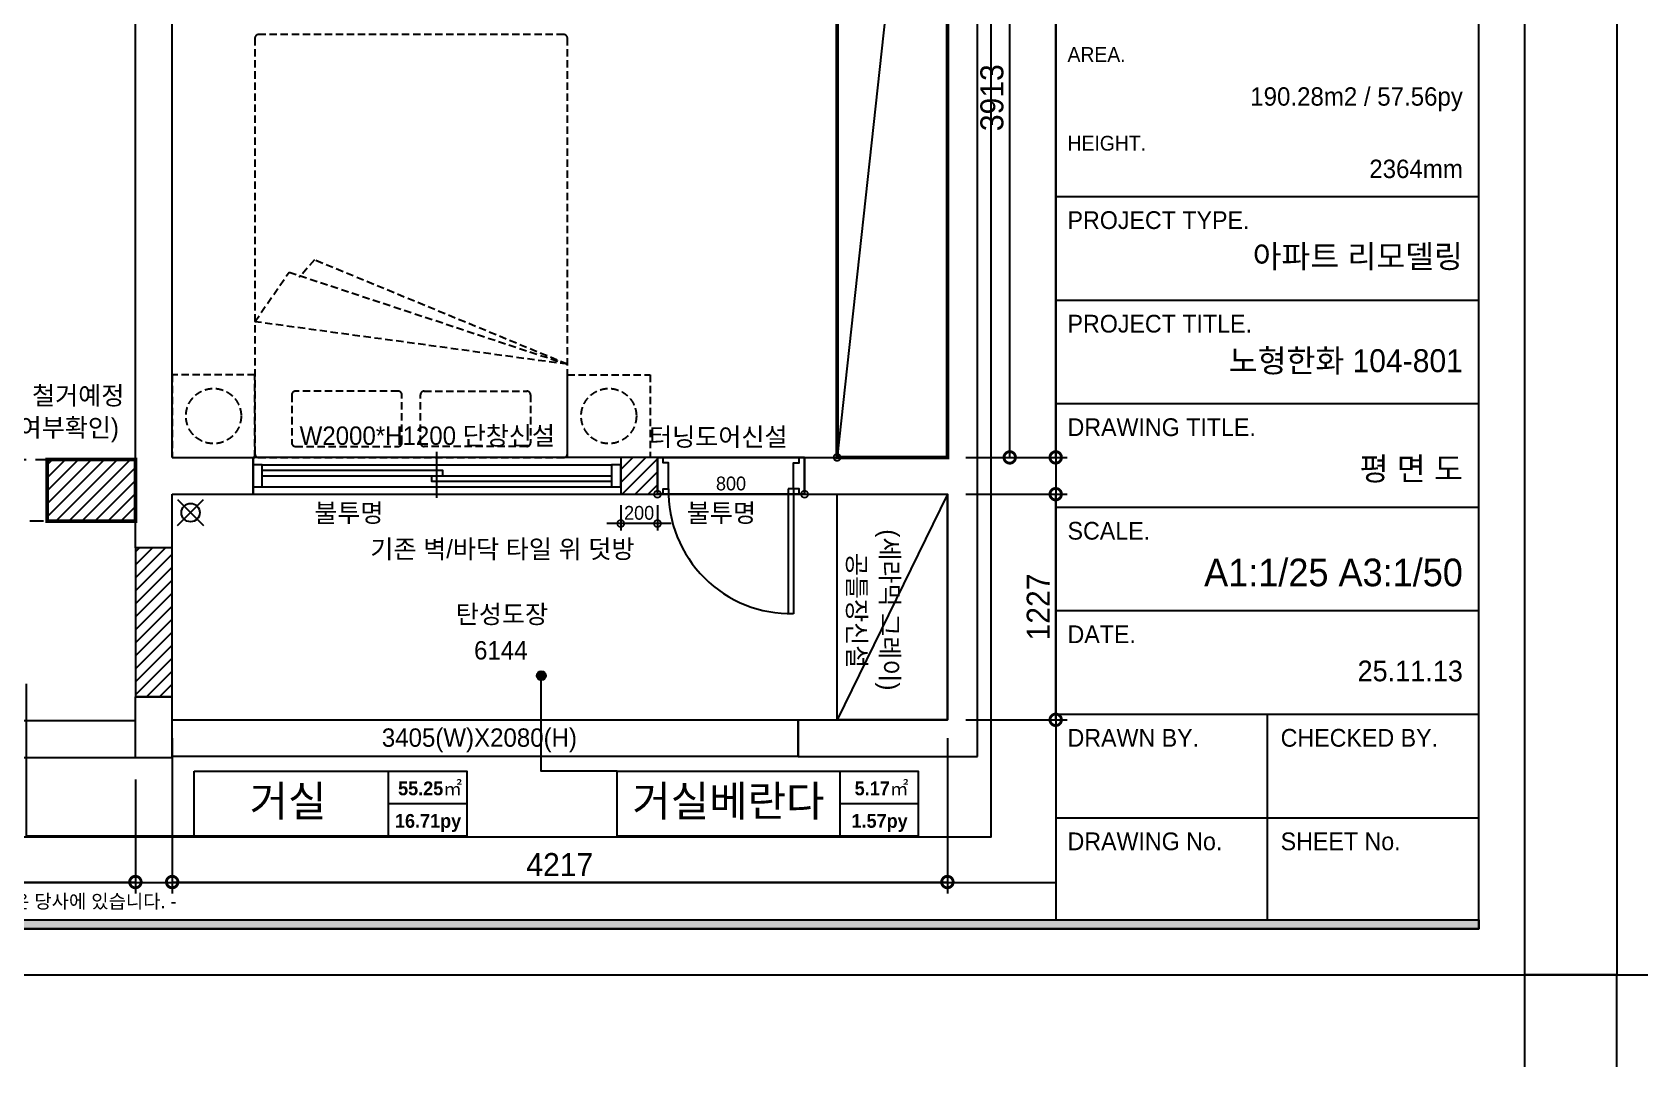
# Model space of a CAD drawing. Header units: inches. Extents: x -55157 to -7160, y -122257 to -52101.
# Drawn here: x -41778 to -33032, y -102094 to -96466 of the extents above; entities that cross this region are included whole.
import ezdxf
from ezdxf.enums import TextEntityAlignment as Align

# ---------------------------------------------------------------- set-up
doc = ezdxf.new("R2010")
doc.units = ezdxf.units.IN
doc.header["$LTSCALE"] = 50
doc.header["$MEASUREMENT"] = 0
doc.linetypes.add('DH-HID2', pattern=[1.2, 0.8, -0.4])
doc.linetypes.add('HID', pattern=[2.5, 1.5, -1])
for name, color, linetype in [('0-ELC TEXT', 7, 'Continuous'), ('03-TEXT', 3, 'Continuous'), ('03-WAL NEW', 3, 'Continuous'), ('06-FUR', 6, 'Continuous'), ('07-DIM WAL', 5, 'Continuous'), ('3.기호.계단선', 30, 'Continuous'), ('FORM(YOURNAME)-1', 1, 'Continuous'), ('FORM(YOURNAME)-11', 1, 'Continuous'), ('FU-FURM', 251, 'DH-HID2'), ('도면층2', 2, 'Continuous'), ('도면층4', 4, 'Continuous'), ('도면층5', 5, 'Continuous')]:
    doc.layers.add(name, color=color, linetype=linetype)
doc.styles.add('YOURNAME', font='HY울릉도M.TTF')
doc.styles.add('넥슨고딕', font='NEXONLv1GothicBold.ttf')
doc.styles.add('스타일1', font='HY울릉도M.TTF')
doc.styles.add('코레일둥고', font='Korail_Round_Gothic_Medium.ttf')
doc.dimstyles.new('30', dxfattribs={"dimscale": 30, "dimtxt": 2.5, "dimasz": 2.5, "dimexe": 1.25, "dimexo": 2, "dimtad": 1, "dimdec": 0, "dimtxsty": '스타일1', "dimblk": 'DOTSMALL', "dimcen": 2.5, "dimclrd": 1, "dimclre": 1, "dimclrt": 2, "dimadec": 0, "dimazin": 0, "dimtfac": 1, "dimtix": 1, "dimtmove": 0, "dimatfit": 3, "dimldrblk": 'DOTSMALL', "dimfxl": 1.25, "dimarcsym": 0})
doc.dimstyles.new('50', dxfattribs={"dimscale": 50, "dimtxt": 2.5, "dimasz": 2.5, "dimexe": 1.25, "dimexo": 2, "dimtad": 1, "dimtxsty": '스타일1', "dimblk": 'DOTSMALL', "dimcen": 2.5, "dimclrd": 1, "dimclre": 1, "dimclrt": 2, "dimadec": 0, "dimazin": 0, "dimtfac": 1, "dimtix": 1, "dimtmove": 0, "dimatfit": 3, "dimldrblk": 'DOTSMALL', "dimfxl": 1.25, "dimarcsym": 0})
pattern_1 = [(45, (-1e-11, -34106.21), (-35.35534, 35.35534), [])]

# ---------------------------------------------------------------- blocks, each defined once
blk = doc.blocks.new('FORM-ELEVATION')
at = {"layer": 'FORM(YOURNAME)-11'}
h = blk.add_hatch(color=256, dxfattribs=at)
h.dxf.hatch_style = 1
h.paths.add_polyline_path([(-10309, 35708), (71691, 35708), (71691, 35508), (-10309, 35508)])
h.paths.add_polyline_path([(-10309, -21492), (71691, -21492), (71691, -21692), (-10309, -21692)])
at = {"layer": 'Defpoints', "color": 158}
for p, q in [((62481, 35508), (62481, -21492)), ((62481, -20692), (-10309, -20692))]:
    blk.add_line(p, q, dxfattribs=at)
for points in [[(-10309, -21692), (71691, -21692), (71691, 35708), (-10309, 35708)], [(-8309, 33708), (61071, 33708), (61071, -19692), (-8309, -19692)]]:
    blk.add_lwpolyline(points, close=True, dxfattribs=at)
at = {"layer": 'Defpoints', "color": 1}
for points in [[(-11309, -24692), (-11309, -22692), (-13309, -22692)], [(72691, -24692), (72691, -22692), (74691, -22692)]]:
    blk.add_lwpolyline(points, dxfattribs=at)
at = {"layer": 'FORM(YOURNAME)-11', "color": 14}
for p, q in [((62481, -5756), (71691, -5756)), ((62481, -8009), (71691, -8009)), ((62481, -10261), (71691, -10261)), ((62481, -12514), (71691, -12514)), ((62481, -14766), (71691, -14766)), ((62481, -17019), (71691, -17019)), ((67086, -17019), (67086, -21492)), ((62481, -19271), (71691, -19271))]:
    blk.add_line(p, q, dxfattribs=at)
at = {"layer": 'FORM(YOURNAME)-11', "color": 250}
blk.add_lwpolyline([(-11309, -22692), (72691, -22692), (72691, 36708), (-11309, 36708)], close=True, dxfattribs=at)
at = {"layer": 'FORM(YOURNAME)-11'}
blk.add_lwpolyline([(-10309, -21492), (71691, -21492), (71691, -21692), (-10309, -21692)], close=True, dxfattribs=at)
at = {"layer": 'FORM(YOURNAME)-11', "color": 251, "style": 'YOURNAME'}
for s, p in [('AREA.', (62739, -2667)), ('HEIGHT.', (62739, -4598))]:
    blk.add_text(s, height=321.8, dxfattribs=at).set_placement(p, align=Align.MIDDLE_LEFT)
at = {"layer": 'FORM(YOURNAME)-11', "color": 14, "style": 'YOURNAME'}
for s, height, p in [('PROJECT TYPE.', 386.14, (62739, -6271)), ('PROJECT TITLE.', 386.14, (62739, -8524)), ('DRAWING TITLE.', 386.14, (62739, -10776)), ('SCALE.', 386.1, (62739, -13029)), ('DATE.', 386.1, (62739, -15281)), ('DRAWN BY.', 386.1, (62739, -17534)), ('CHECKED BY.', 386.14, (67376, -17534)), ('DRAWING No.', 386.14, (62739, -19786)), ('SHEET No.', 386.1, (67376, -19786))]:
    blk.add_text(s, height=height, dxfattribs=at).set_placement(p, align=Align.MIDDLE_LEFT)
at = {"layer": 'FORM(YOURNAME)-11', "color": 1, "style": 'YOURNAME'}
blk.add_text("- 본 도서는 어떠한 경우에도 무단으로 도용할 수 없으며 도용시 '지적재산권' 보호에 관한 법률에 의거, 법적 분쟁이 발생합니다.  또한 본 도서에 관한 모든 저작권은 당사에 있습니다. -", height=300, dxfattribs=at).set_placement((28146, -21092), align=Align.MIDDLE_CENTER)
at = {"layer": 'FORM(YOURNAME)-11', "color": 3, "style": 'YOURNAME'}
for tag, height, p in [('1', 450, (71041, -1219)), ('2', 450, (71041, -1863)), ('3', 450, (71041, -3150)), ('4', 450, (71041, -5081)), ('5', 515, (71041, -7398)), ('6', 515, (71041, -9650)), ('7', 515, (71041, -11903)), ('8', 515, (71041, -14155)), ('9', 515, (71041, -16408)), ('10', 515, (66791, -18596)), ('11', 515, (71041, -18660)), ('12', 515, (66791, -20848)), ('13', 515, (71041, -20848))]:
    blk.add_attdef(tag, text='', height=height, dxfattribs=at).set_placement(p, align=Align.MIDDLE_RIGHT)
blk = doc.blocks.new('vudauseh')
for p, q in [((-40986.7, -64902.5), (-40845.3, -65044)), ((-40986.7, -65044), (-40845.3, -64902.5))]:
    blk.add_line(p, q)
blk.add_circle((-40916, -64973.2), 50)
at = {"layer": '3.기호.계단선', "linetype": 'HID'}
blk.add_lwpolyline([(-41216, -65020.2), (-46635, -65020.2), (-46635, -64685.2), (-41216, -64685.2)], close=True, dxfattribs=at)
at = {"layer": '도면층2'}
for p, q in [((-36635, -66300.2), (-36635, -55341.2)), ((-36799, -64673.2), (-36799, -58000.2)), ((-41216, -65165.2), (-41216, -60605.2)), ((-41016, -64673.2), (-41016, -60760.2)), ((-41016, -64673.2), (-40576, -64673.2)), ((-40576, -64873.2), (-40576, -64673.2)), ((-37576.1, -64673.2), (-36799, -64673.2)), ((-37576.1, -64873.2), (-37576.1, -64673.2)), ((-41016, -65165.2), (-41016, -64873.2)), ((-41016, -64873.2), (-40576, -64873.2)), ((-37576.1, -64873.2), (-36799, -64873.2)), ((-36799, -66100.2), (-36799, -64873.2)), ((-41016, -65165.2), (-41216, -65165.2)), ((-41216, -66280.2), (-41216, -65975.2)), ((-41016, -65975.2), (-41216, -65975.2)), ((-41016, -66305.2), (-41016, -65975.2)), ((-37611, -66100.2), (-36799, -66100.2)), ((-37611, -66300.2), (-37611, -66100.2)), ((-41216, -66305.2), (-41016, -66305.2)), ((-37611, -66300.2), (-36635, -66300.2))]:
    blk.add_line(p, q, dxfattribs=at)
at = {"layer": '도면층4'}
for p, q in [((-40576, -64673.2), (-40576, -64873.2)), ((-41016, -65165.2), (-41216, -65165.2)), ((-41216, -65975.2), (-41016, -65975.2)), ((-41016, -65975.2), (-41216, -65975.2)), ((-46635, -66305.2), (-41216, -66305.2))]:
    blk.add_line(p, q, dxfattribs=at)
for points in [[(-40576, -64873.2), (-37576.1, -64873.2), (-37576.1, -64673.2), (-40576, -64673.2)], [(-41216, -66105.2), (-46635, -66105.2), (-46635, -66305.2), (-41216, -66305.2)], [(-37611, -66300.2), (-41016, -66300.2), (-41016, -66100.2), (-37611, -66100.2)]]:
    blk.add_lwpolyline(points, close=True, dxfattribs=at)
at = {"layer": '0-ELC TEXT', "style": '코레일둥고'}
blk.add_text('3405(W)X2080(H)', height=100, dxfattribs=at).set_placement((-39875.5, -66247))
blk = doc.blocks.new('_DOTSMALL')
at = {"color": 0, "linetype": 'ByBlock', "const_width": 0.5}
blk.add_lwpolyline([(-0.0625, 0, 1), (0.0625, 0, 1)], format="xyb", close=True, dxfattribs=at)
blk = doc.blocks.new('*D204')
at = {"layer": '07-DIM WAL', "color": 1, "lineweight": -2, "transparency": 16777216}
for p, q in [((-46635, -100531.4), (-46635, -101151.4)), ((-41216, -100531.4), (-41216, -101151.4)), ((-46635, -101088.9), (-41216, -101088.9))]:
    blk.add_line(p, q, dxfattribs=at)
at = {"layer": 'Defpoints', "color": 0, "transparency": 16777216}
for p in [(-46635, -100431.4), (-41216, -100431.4), (-41216, -101088.9)]:
    blk.add_point(p, dxfattribs=at)
at = {"layer": '07-DIM WAL', "color": 1, "lineweight": -2, "transparency": 16777216, "xscale": 125, "yscale": 125, "zscale": 125, "rotation": 180}
blk.add_blockref('_DOTSMALL', (-46635, -101088.9), dxfattribs=at)
at = {"layer": '07-DIM WAL', "color": 1, "lineweight": -2, "transparency": 16777216, "xscale": 125, "yscale": 125, "zscale": 125}
blk.add_blockref('_DOTSMALL', (-41216, -101088.9), dxfattribs=at)
at = {"layer": '07-DIM WAL', "color": 2, "transparency": 16777216, "insert": (-43925.5, -100992.8), "char_height": 125, "attachment_point": 5, "style": '스타일1'}
blk.add_mtext('5419', dxfattribs=at)
blk = doc.blocks.new('*D205')
at = {"layer": '07-DIM WAL', "color": 1, "lineweight": -2, "transparency": 16777216}
for p, q in [((-41016, -100306.4), (-41016, -101151.4)), ((-36799, -100306.4), (-36799, -101151.4)), ((-41016, -101088.9), (-36799, -101088.9))]:
    blk.add_line(p, q, dxfattribs=at)
at = {"layer": 'Defpoints', "color": 0, "transparency": 16777216}
for p in [(-41016, -100206.4), (-36799, -100206.4), (-36799, -101088.9)]:
    blk.add_point(p, dxfattribs=at)
at = {"layer": '07-DIM WAL', "color": 1, "lineweight": -2, "transparency": 16777216, "xscale": 125, "yscale": 125, "zscale": 125, "rotation": 180}
blk.add_blockref('_DOTSMALL', (-41016, -101088.9), dxfattribs=at)
at = {"layer": '07-DIM WAL', "color": 1, "lineweight": -2, "transparency": 16777216, "xscale": 125, "yscale": 125, "zscale": 125}
blk.add_blockref('_DOTSMALL', (-36799, -101088.9), dxfattribs=at)
at = {"layer": '07-DIM WAL', "color": 2, "transparency": 16777216, "insert": (-38907.5, -100993.8), "char_height": 125, "attachment_point": 5, "style": '스타일1'}
blk.add_mtext('4217', dxfattribs=at)
blk = doc.blocks.new('*D206')
at = {"layer": '07-DIM WAL', "color": 1, "lineweight": -2, "transparency": 16777216}
for p, q in [((-36699, -98979.4), (-36147.5, -98979.4)), ((-36210, -100206.4), (-36210, -98979.4)), ((-36699, -100206.4), (-36147.5, -100206.4))]:
    blk.add_line(p, q, dxfattribs=at)
at = {"layer": 'Defpoints', "color": 0, "transparency": 16777216}
for p in [(-36799, -98979.4), (-36210, -98979.4), (-36799, -100206.4)]:
    blk.add_point(p, dxfattribs=at)
at = {"layer": '07-DIM WAL', "color": 1, "lineweight": -2, "transparency": 16777216, "xscale": 125, "yscale": 125, "zscale": 125}
for p, rotation in [((-36210, -98979.4), 90), ((-36210, -100206.4), 270)]:
    blk.add_blockref('_DOTSMALL', p, dxfattribs=dict(at, rotation=rotation))
at = {"layer": '07-DIM WAL', "color": 2, "transparency": 16777216, "insert": (-36305.1, -99592.9), "char_height": 125, "attachment_point": 5, "rotation": 90, "style": '스타일1'}
blk.add_mtext('1227', dxfattribs=at)
blk = doc.blocks.new('*D207')
at = {"layer": '07-DIM WAL', "color": 1, "lineweight": -2, "transparency": 16777216}
for p, q in [((-36699, -92106.4), (-36147.5, -92106.4)), ((-36210, -98779.4), (-36210, -92106.4)), ((-36699, -98779.4), (-36147.5, -98779.4))]:
    blk.add_line(p, q, dxfattribs=at)
at = {"layer": 'Defpoints', "color": 0, "transparency": 16777216}
for p in [(-36799, -92106.4), (-36210, -92106.4), (-36799, -98779.4)]:
    blk.add_point(p, dxfattribs=at)
at = {"layer": '07-DIM WAL', "color": 1, "lineweight": -2, "transparency": 16777216, "xscale": 125, "yscale": 125, "zscale": 125}
for p, rotation in [((-36210, -92106.4), 90), ((-36210, -98779.4), 270)]:
    blk.add_blockref('_DOTSMALL', p, dxfattribs=dict(at, rotation=rotation))
at = {"layer": '07-DIM WAL', "color": 2, "transparency": 16777216, "insert": (-36306.3, -95442.9), "char_height": 125, "attachment_point": 5, "rotation": 90, "style": '스타일1'}
blk.add_mtext('6673', dxfattribs=at)
blk = doc.blocks.new('*D208')
at = {"layer": '07-DIM WAL', "color": 1, "lineweight": -2, "transparency": 16777216}
for p, q in [((-36699, -94866.4), (-36397.5, -94866.4)), ((-36460, -98779.4), (-36460, -94866.4)), ((-36699, -98779.4), (-36397.5, -98779.4))]:
    blk.add_line(p, q, dxfattribs=at)
at = {"layer": 'Defpoints', "color": 0, "transparency": 16777216}
for p in [(-36799, -94866.4), (-36460, -94866.4), (-36799, -98779.4)]:
    blk.add_point(p, dxfattribs=at)
at = {"layer": '07-DIM WAL', "color": 1, "lineweight": -2, "transparency": 16777216, "xscale": 125, "yscale": 125, "zscale": 125}
for p, rotation in [((-36460, -94866.4), 90), ((-36460, -98779.4), 270)]:
    blk.add_blockref('_DOTSMALL', p, dxfattribs=dict(at, rotation=rotation))
at = {"layer": '07-DIM WAL', "color": 2, "transparency": 16777216, "insert": (-36556.3, -96822.9), "char_height": 125, "attachment_point": 5, "rotation": 90, "style": '스타일1'}
blk.add_mtext('3913', dxfattribs=at)
blk = doc.blocks.new('*D223')
at = {"layer": '07-DIM WAL', "color": 1, "lineweight": -2, "transparency": 16777216}
for p, q in [((-37459, -93279.4), (-37436.5, -93279.4)), ((-37399, -93279.4), (-37399, -98779.4)), ((-37459, -98779.4), (-37436.5, -98779.4))]:
    blk.add_line(p, q, dxfattribs=at)
at = {"layer": 'Defpoints', "color": 0, "transparency": 16777216}
for p in [(-37399, -93279.4), (-37399, -98779.4), (-37399, -98779.4)]:
    blk.add_point(p, dxfattribs=at)
at = {"layer": '07-DIM WAL', "color": 1, "lineweight": -2, "transparency": 16777216, "xscale": 75, "yscale": 75, "zscale": 75}
for p, rotation in [((-37399, -93279.4), 90), ((-37399, -98779.4), 270)]:
    blk.add_blockref('_DOTSMALL', p, dxfattribs=dict(at, rotation=rotation))
at = {"layer": '07-DIM WAL', "color": 2, "transparency": 16777216, "insert": (-37456.7, -96029.4), "char_height": 75, "attachment_point": 5, "rotation": 90, "style": '스타일1'}
blk.add_mtext('5500', dxfattribs=at)
blk = doc.blocks.new('F-701-3')
at = {"layer": 'FU-FURM'}
for p, q in [((-850, -506.5), (526, -1074)), ((664, -1008), (-850, -506.5)), ((-850, -506.5), (850, -738)), ((850, -738), (664, -1008)), ((526, -1074), (610, -978))]:
    blk.add_line(p, q, dxfattribs=at)
for points in [[(-830, -2300), (830, -2300, 0.414214), (850, -2280), (850, -20, 0.414214), (830, 0), (-830, 0, 0.414214), (-850, -20), (-850, -2280, 0.414214)], [(-70, -360), (-630, -360, -0.414214), (-650, -340), (-650, -80, -0.414214), (-630, -60), (-70, -60, -0.414214), (-50, -80), (-50, -340, -0.414214)], [(70, -360), (630, -360, 0.414214), (650, -340), (650, -80, 0.414214), (630, -60), (70, -60, 0.414214), (50, -80), (50, -340, 0.414214)]]:
    blk.add_lwpolyline(points, format="xyb", close=True, dxfattribs=at)
blk = doc.blocks.new('*D251')
at = {"layer": '07-DIM WAL', "color": 1, "lineweight": -2, "transparency": 16777216}
for p, q in [((-38376.1, -98919.4), (-38376.1, -98941.9)), ((-37576.1, -98979.4), (-38376.1, -98979.4)), ((-37576.1, -98919.4), (-37576.1, -98941.9))]:
    blk.add_line(p, q, dxfattribs=at)
at = {"layer": 'Defpoints', "color": 0, "transparency": 16777216}
for p in [(-38376.1, -98979.4), (-38376.1, -98979.4), (-37576.1, -98979.4)]:
    blk.add_point(p, dxfattribs=at)
at = {"layer": '07-DIM WAL', "color": 1, "lineweight": -2, "transparency": 16777216, "xscale": 75, "yscale": 75, "zscale": 75, "rotation": 180}
blk.add_blockref('_DOTSMALL', (-38376.1, -98979.4), dxfattribs=at)
at = {"layer": '07-DIM WAL', "color": 1, "lineweight": -2, "transparency": 16777216, "xscale": 75, "yscale": 75, "zscale": 75}
blk.add_blockref('_DOTSMALL', (-37576.1, -98979.4), dxfattribs=at)
at = {"layer": '07-DIM WAL', "color": 2, "transparency": 16777216, "insert": (-37976.1, -98921.7), "char_height": 75, "attachment_point": 5, "style": '스타일1'}
blk.add_mtext('800', dxfattribs=at)
blk = doc.blocks.new('*D252')
at = {"layer": '07-DIM WAL', "color": 1, "lineweight": -2, "transparency": 16777216}
for p, q in [((-38576, -99039.4), (-38576, -99176.5)), ((-38376.1, -99039.4), (-38376.1, -99176.5)), ((-38301.1, -99139), (-38651, -99139))]:
    blk.add_line(p, q, dxfattribs=at)
at = {"layer": 'Defpoints', "color": 0, "transparency": 16777216}
for p in [(-38576, -98979.4), (-38376.1, -98979.4), (-38576, -99139)]:
    blk.add_point(p, dxfattribs=at)
at = {"layer": '07-DIM WAL', "color": 1, "lineweight": -2, "transparency": 16777216, "xscale": 75, "yscale": 75, "zscale": 75}
blk.add_blockref('_DOTSMALL', (-38576, -99139), dxfattribs=at)
at = {"layer": '07-DIM WAL', "color": 1, "lineweight": -2, "transparency": 16777216, "xscale": 75, "yscale": 75, "zscale": 75, "rotation": 180}
blk.add_blockref('_DOTSMALL', (-38376.1, -99139), dxfattribs=at)
at = {"layer": '07-DIM WAL', "color": 2, "transparency": 16777216, "insert": (-38476, -99081.3), "char_height": 75, "attachment_point": 5, "style": '스타일1'}
blk.add_mtext('200', dxfattribs=at)

msp = doc.modelspace()

# ---------------------------------------------------------------- hatches: boundary and pattern name
at = {"layer": '0-ELC TEXT'}
h = msp.add_hatch(color=256, dxfattribs=at)
h.dxf.hatch_style = 1
edge = h.paths.add_edge_path()
edge.add_arc((-39007.911, -99966.491), 25, 270, 630)
h = msp.add_hatch(color=256, dxfattribs=at)
h.dxf.hatch_style = 1
edge = h.paths.add_edge_path()
edge.add_arc((-39007.911, -99966.491), 25, 270, 630)
at = {"layer": '03-WAL NEW'}
h = msp.add_hatch(dxfattribs=at)
h.set_pattern_fill('_USER', color=256, scale=50, angle=45, style=0, pattern_type=0)
h.set_pattern_definition(pattern_1)
h.paths.add_polyline_path([(-38575.967, -98979.45), (-38376.054, -98979.45), (-38376.054, -98779.45), (-38575.967, -98779.45)])
h = msp.add_hatch(dxfattribs=at)
h.set_pattern_fill('_USER', color=256, scale=50, angle=45, style=0, pattern_type=0)
h.set_pattern_definition(pattern_1)
h.paths.add_polyline_path([(-41015.967, -99271.45), (-41215.967, -99271.45), (-41215.967, -100081.45), (-41015.967, -100081.45)])
at = {"layer": '3.기호.계단선'}
h = msp.add_hatch(dxfattribs=at)
h.set_pattern_fill('_USER', color=10, scale=50, angle=45, pattern_type=0)
h.set_pattern_definition([(45, (2799, -40041.21), (-35.35534, 35.35534), [])])
h.paths.add_polyline_path([(-41695.967, -99126.45), (-41215.967, -99126.45), (-41215.967, -98791.45), (-41695.967, -98791.45)])

# ---------------------------------------------------------------- linework, layer by layer
at = {"color": 0, "linetype": 'Continuous'}
for p, q in [((-40525.967, -98819.45), (-38625.967, -98819.45)), ((-39575.967, -98999.45), (-39575.967, -98749.45)), ((-40525.967, -98879.45), (-38625.967, -98879.45)), ((-40525.967, -98939.45), (-38625.967, -98939.45))]:
    msp.add_line(p, q, dxfattribs=at)
for points in [[(-40575.967, -98819.45), (-40575.967, -98939.45), (-40525.967, -98939.45), (-40525.967, -98819.45)], [(-38625.967, -98819.45), (-38625.967, -98939.45), (-38575.967, -98939.45), (-38575.967, -98819.45)]]:
    msp.add_lwpolyline(points, close=True, dxfattribs=at)
for points in [[(-40525.967, -98849.45), (-39545.967, -98849.45), (-39545.967, -98879.45)], [(-39605.967, -98879.45), (-39605.967, -98909.45), (-38625.967, -98909.45)]]:
    msp.add_lwpolyline(points, dxfattribs=at)
at = {"layer": '0-ELC TEXT'}
for p, q in [((-39838.367, -100838.95), (-39838.367, -100485.191)), ((-37382.196, -100838.95), (-37382.196, -100485.191)), ((-39838.367, -100662.07), (-39413.675, -100662.07)), ((-37382.196, -100662.07), (-36957.504, -100662.07))]:
    msp.add_line(p, q, dxfattribs=at)
for points in [[(-40895.57, -100838.95), (-41808.506, -100838.95), (-41808.506, -100011.678)], [(-38595.33, -100485.191), (-39007.911, -100485.191), (-39007.911, -99966.491)]]:
    msp.add_lwpolyline(points, dxfattribs=at)
for points in [[(-40895.57, -100485.191), (-39413.675, -100485.191), (-39413.675, -100838.95), (-40895.57, -100838.95)], [(-38595.33, -100485.191), (-36957.504, -100485.191), (-36957.504, -100838.95), (-38595.33, -100838.95)]]:
    msp.add_lwpolyline(points, close=True, dxfattribs=at)
msp.add_circle((-39007.911, -99966.491), 25, dxfattribs=at)
msp.add_circle((-39007.911, -99966.491), 25, dxfattribs=at)
at = {"layer": '03-WAL NEW'}
for points in [[(-38575.967, -98979.45), (-38376.054, -98979.45), (-38376.054, -98779.45), (-38575.967, -98779.45)], [(-41015.967, -99271.45), (-41215.967, -99271.45), (-41215.967, -100081.45), (-41015.967, -100081.45)]]:
    msp.add_lwpolyline(points, close=True, dxfattribs=at)
at = {"layer": '06-FUR'}
for p, q in [((-36798.967, -93279.45), (-37398.967, -98779.45)), ((-36798.967, -98979.45), (-37398.967, -100206.45))]:
    msp.add_line(p, q, dxfattribs=at)
for points in [[(-37398.967, -98779.45), (-36798.967, -98779.45), (-36798.967, -93279.45), (-37398.967, -93279.45)], [(-37398.967, -98979.45), (-36798.967, -98979.45), (-36798.967, -100206.45), (-37398.967, -100206.45)]]:
    msp.add_lwpolyline(points, close=True, dxfattribs=at)
at = {"layer": '3.기호.계단선', "color": 140, "linetype": 'HID', "const_width": 20}
msp.add_lwpolyline([(-36798.967, -93279.45), (-37398.967, -93279.45), (-37398.967, -98779.45), (-36798.967, -98779.45)], close=True, dxfattribs=at)
at = {"layer": '3.기호.계단선', "color": 10, "linetype": 'HID', "const_width": 20}
msp.add_lwpolyline([(-41695.967, -99126.45), (-41215.967, -99126.45), (-41215.967, -98791.45), (-41695.967, -98791.45)], close=True, dxfattribs=at)
at = {"layer": 'FU-FURM'}
for points in [[(-41015.967, -98779.45), (-40565.967, -98779.45), (-40565.967, -98329.45), (-41015.967, -98329.45)], [(-38415.967, -98779.45), (-38865.967, -98779.45), (-38865.967, -98329.45), (-38415.967, -98329.45)]]:
    msp.add_lwpolyline(points, close=True, dxfattribs=at)
for centre in [(-40790.967, -98554.45), (-38640.967, -98554.45)]:
    msp.add_circle(centre, 150, dxfattribs=at)
at = {"layer": '도면층4'}
for p, q in [((-38376.054, -98779.45), (-37576.054, -98779.45)), ((-37576.054, -98979.45), (-38376.054, -98979.45)), ((-37666.054, -98949.45), (-37666.054, -99628.894)), ((-37636.054, -98949.45), (-37666.054, -98949.45)), ((-37636.054, -98949.45), (-37636.054, -99629.45))]:
    msp.add_line(p, q, dxfattribs=at)
for points in [[(-38376.054, -98979.45), (-38346.054, -98979.45), (-38346.054, -98949.45), (-38316.054, -98949.45), (-38316.054, -98809.45), (-38346.054, -98809.45), (-38346.054, -98779.45), (-38376.054, -98779.45), (-38376.054, -98979.45)], [(-37576.054, -98979.45), (-37606.054, -98979.45), (-37606.054, -98949.45), (-37636.054, -98949.45), (-37636.054, -98809.45), (-37606.054, -98809.45), (-37606.054, -98779.45), (-37576.054, -98779.45), (-37576.054, -98979.45)]]:
    msp.add_lwpolyline(points, dxfattribs=at)
at = {"layer": '도면층5'}
msp.add_arc((-37651.054, -98963.906), 665.157, 178.7546552, 271.2921903, dxfattribs=at)

# ---------------------------------------------------------------- block references
msp.add_blockref('vudauseh', (0, -34106.209))
at = {"layer": 'FORM(YOURNAME)-1'}
ref = msp.add_blockref('FORM-ELEVATION', (-51830.324, -95920.999), dxfattribs=dict(at, xscale=0.2500000000000001, yscale=0.2500000000000001, zscale=0.2500000000000001))
ref.add_attrib('9', '25.11.13', dxfattribs={"layer": 'FORM(YOURNAME)-11', "color": 3, "height": 112.5, "style": 'YOURNAME'}).set_placement((-33995.153, -99940.738), align=Align.MIDDLE_RIGHT)
ref.add_attrib('8', 'A1:1/25 A3:1/50', dxfattribs={"layer": 'FORM(YOURNAME)-11', "color": 3, "height": 150, "style": 'YOURNAME'}).set_placement((-33995.153, -99404.989), align=Align.MIDDLE_RIGHT)
ref.add_attrib('7', '평 면 도', dxfattribs={"layer": 'FORM(YOURNAME)-11', "color": 3, "height": 125, "style": 'YOURNAME'}).set_placement((-33995.153, -98841.172), align=Align.MIDDLE_RIGHT)
ref.add_attrib('6', '노형한화 104-801', dxfattribs={"layer": 'FORM(YOURNAME)-11', "color": 3, "height": 125, "style": 'YOURNAME'}).set_placement((-33995.153, -98253.313), align=Align.MIDDLE_RIGHT)
ref.add_attrib('5', '아파트 리모델링', dxfattribs={"layer": 'FORM(YOURNAME)-11', "color": 3, "height": 125, "style": 'YOURNAME'}).set_placement((-33995.153, -97686.019), align=Align.MIDDLE_RIGHT)
ref.add_attrib('3', '190.28m2 / 57.56py', dxfattribs={"layer": 'FORM(YOURNAME)-11', "color": 3, "height": 100, "style": 'YOURNAME'}).set_placement((-33995.153, -96816.261), align=Align.MIDDLE_RIGHT)
ref.add_attrib('4', '2364mm', dxfattribs={"layer": 'FORM(YOURNAME)-11', "color": 3, "height": 100, "style": 'YOURNAME'}).set_placement((-33995.153, -97209.927), align=Align.MIDDLE_RIGHT)
at = {"layer": 'FORM(YOURNAME)-1', "xscale": 0.2500000000000001, "yscale": 0.2500000000000001, "zscale": 0.2500000000000001}
msp.add_blockref('FORM-ELEVATION', (-30330.324, -95920.999), dxfattribs=at)
at = {"layer": 'FU-FURM', "rotation": 180}
msp.add_blockref('F-701-3', (-39715.967, -98779.45), dxfattribs=at)

# ---------------------------------------------------------------- texts
at = {"layer": '0-ELC TEXT', "style": '코레일둥고'}
for s, p in [('W2000*H1200 단창신설', (-40322.725, -98711.013)), ('터닝도어신설', (-38421.78, -98717.539)), ('불투명', (-40242.945, -99131.328)), ('불투명', (-38216.341, -99131.328)), ('기존 벽/바닥 타일 위 덧방', (-39937.91, -99327.721)), ('탄성도장', (-39473.168, -99682.098))]:
    msp.add_text(s, height=100, dxfattribs=at).set_placement(p)
msp.add_text('공틀장신설', height=100, rotation=270, dxfattribs=at).set_placement((-37342.089, -99298.622))
at = {"layer": '03-TEXT'}
for s, height, style, p in [('거실', 166.6667, '코레일둥고', (-40385.437, -100731.491)), ('55.25㎡', 75, '넥슨고딕', (-39613.102, -100616.985)), ('거실베란다', 166.6667, '코레일둥고', (-37990.177, -100731.491)), ('5.17㎡', 75, '넥슨고딕', (-37156.931, -100616.985)), ('16.71py', 75, '넥슨고딕', (-39624.052, -100793.864)), ('1.57py', 75, '넥슨고딕', (-37167.882, -100793.864))]:
    msp.add_text(s, height=height, dxfattribs=dict(at, style=style)).set_placement(p, align=Align.CENTER)
at = {"layer": '3.기호.계단선', "color": 10, "style": '코레일둥고'}
for s, p in [('철거예정', (-41778.156, -98492.802)), ('(행위허가여부확인)', (-42396.629, -98667.14))]:
    msp.add_text(s, height=100, dxfattribs=at).set_placement(p)
at = {"layer": '3.기호.계단선', "color": 140, "linetype": 'HID', "style": '코레일둥고'}
msp.add_text('(세라믹 그레이)', height=100, rotation=270, dxfattribs=at).set_placement((-37162.728, -99170.434))
msp.add_text('6144', height=100, dxfattribs=at).set_placement((-39373.891, -99878.52))

# ---------------------------------------------------------------- dimensions: what is measured, and where the dimension line sits
at = {"layer": '07-DIM WAL'}
for base, p1, p2, dimstyle, picture, middle in [((-36209.967, -92106.45), (-36798.967, -98779.45), (-36798.967, -92106.45), '50', '*D207', (-36306.297, -95442.95)), ((-37398.967, -98779.45), (-37398.967, -93279.45), (-37398.967, -98779.45), '30', '*D223', (-37456.715, -96029.45)), ((-36459.967, -94866.45), (-36798.967, -98779.45), (-36798.967, -94866.45), '50', '*D208', (-36556.297, -96822.95)), ((-36209.967, -98979.45), (-36798.967, -100206.45), (-36798.967, -98979.45), '50', '*D206', (-36305.132, -99592.95))]:
    dim = msp.add_linear_dim(base=base, p1=p1, p2=p2, angle=90, dimstyle=dimstyle, dxfattribs=at)
    dim.commit()
    dim.dimension.update_dxf_attribs({"geometry": picture, "text_midpoint": middle})
for base, p1, p2, dimstyle, picture, middle in [((-38376.054, -98979.45), (-37576.054, -98979.45), (-38376.054, -98979.45), '30', '*D251', (-37976.054, -98921.652)), ((-38575.967, -99139.008), (-38376.054, -98979.45), (-38575.967, -98979.45), '30', '*D252', (-38476.01, -99081.26)), ((-36798.967, -101088.95), (-41015.967, -100206.45), (-36798.967, -100206.45), '50', '*D205', (-38907.467, -100993.785)), ((-41215.967, -101088.95), (-46634.967, -100431.45), (-41215.967, -100431.45), '50', '*D204', (-43925.467, -100992.786))]:
    dim = msp.add_linear_dim(base=base, p1=p1, p2=p2, dimstyle=dimstyle, dxfattribs=at)
    dim.commit()
    dim.dimension.update_dxf_attribs({"geometry": picture, "text_midpoint": middle})

doc.saveas('drawing.dxf')
